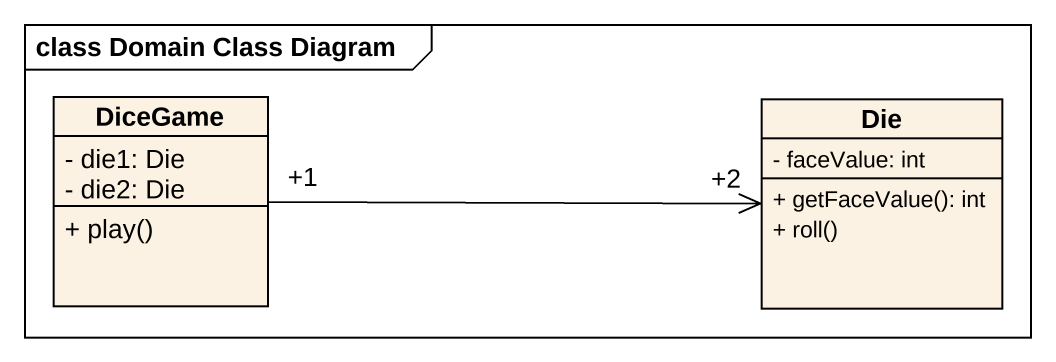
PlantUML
@startuml
mainframe class Domain Class Diagram
hide circle
hide empty members
skinparam classAttributeIconSize 0
class DiceGame {
  - die1: Die
  - die2: Die
  + play()
}
class Die {
  - faceValue: int
  + getFaceValue(): int
  + roll()
}
DiceGame "+1" -right-> "+2" Die
@enduml
